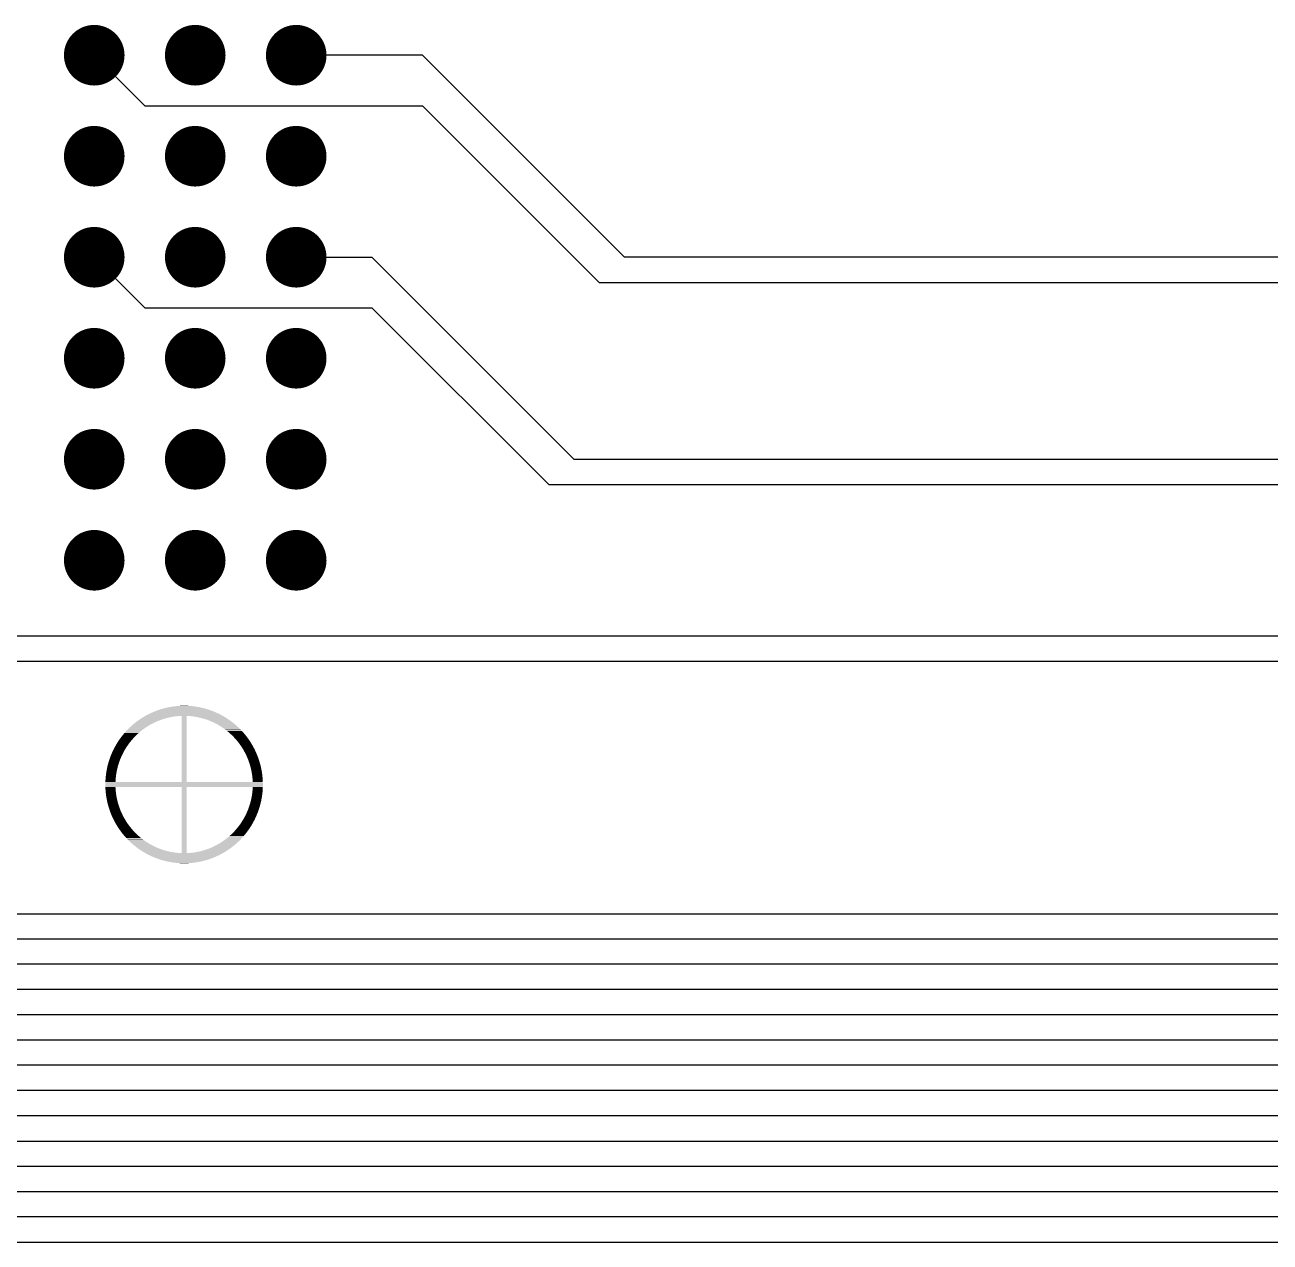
# Model space of a CAD drawing. Extents: x 295 to 953, y 10 to 290.
# Drawn here: x 578.36 to 609.67, y 103.99 to 134.6 of the extents above; entities that cross this region are included whole.
import ezdxf

# ---------------------------------------------------------------- set-up
doc = ezdxf.new("R2010")
doc.units = 0
doc.header["$LTSCALE"] = 5
doc.header["$MEASUREMENT"] = 0
doc.layers.get('0').update_dxf_attribs({"linetype": 'CONTINUOUS', "lineweight": 25})
doc.layers.add('DV-ABPB-A4_IN1', color=4, linetype='CONTINUOUS')

msp = doc.modelspace()

# ---------------------------------------------------------------- linework, layer by layer
at = {"color": 7, "const_width": 0.762}
for points in [[(579.719, 133.833, 1), (580.481, 133.833, 1)], [(582.259, 133.833, 1), (583.021, 133.833, 1)], [(584.799, 133.833, 1), (585.561, 133.833, 1)], [(579.719, 131.293, 1), (580.481, 131.293, 1)], [(582.259, 131.293, 1), (583.021, 131.293, 1)], [(584.799, 131.293, 1), (585.561, 131.293, 1)], [(579.719, 128.753, 1), (580.481, 128.753, 1)], [(582.259, 128.753, 1), (583.021, 128.753, 1)], [(584.799, 128.753, 1), (585.561, 128.753, 1)], [(579.719, 126.213, 1), (580.481, 126.213, 1)], [(582.259, 126.213, 1), (583.021, 126.213, 1)], [(584.799, 126.213, 1), (585.561, 126.213, 1)], [(579.719, 123.673, 1), (580.481, 123.673, 1)], [(582.259, 123.673, 1), (583.021, 123.673, 1)], [(584.799, 123.673, 1), (585.561, 123.673, 1)], [(579.719, 121.133, 1), (580.481, 121.133, 1)], [(582.259, 121.133, 1), (583.021, 121.133, 1)], [(584.799, 121.133, 1), (585.561, 121.133, 1)]]:
    msp.add_lwpolyline(points, format="xyb", close=True, dxfattribs=at)
at = {"color": 7}
for points in [[(581.985, 117.44), (582.042, 117.45), (582.735, 117.44), (582.679, 117.45)], [(582.042, 117.45), (582.047, 117.451), (582.679, 117.45), (582.673, 117.451)], [(582.047, 117.451), (582.105, 117.459), (582.673, 117.451), (582.616, 117.459)], [(582.105, 117.459), (582.11, 117.46), (582.616, 117.459), (582.61, 117.46)], [(582.11, 117.46), (582.168, 117.466), (582.61, 117.46), (582.553, 117.466)], [(582.168, 117.466), (582.173, 117.467), (582.553, 117.466), (582.546, 117.467)], [(582.173, 117.467), (582.232, 117.471), (582.546, 117.467), (582.49, 117.471)], [(582.232, 117.471), (582.236, 117.472), (582.49, 117.471), (582.482, 117.472)], [(582.236, 117.472), (582.296, 117.475), (582.482, 117.472), (582.427, 117.475)], [(582.296, 117.475), (582.3, 117.475), (582.427, 117.475), (582.416, 117.475)], [(582.3, 117.475), (582.363, 117.476), (582.416, 117.475), (582.363, 117.476)], [(581.23, 117.122), (581.255, 117.139), (581.782, 117.122), (581.831, 117.139)], [(581.255, 117.139), (581.281, 117.156), (581.831, 117.139), (581.888, 117.156)], [(581.281, 117.156), (581.283, 117.157), (581.888, 117.156), (581.893, 117.157)], [(581.283, 117.157), (581.305, 117.171), (581.893, 117.157), (581.945, 117.171)], [(581.305, 117.171), (581.326, 117.184), (581.945, 117.171), (582.003, 117.184)], [(581.326, 117.184), (581.337, 117.191), (582.003, 117.184), (582.036, 117.191)], [(581.337, 117.191), (581.345, 117.196), (582.036, 117.191), (582.061, 117.196)], [(581.345, 117.196), (581.361, 117.205), (582.061, 117.196), (582.12, 117.205)], [(581.361, 117.205), (581.373, 117.212), (582.12, 117.205), (582.179, 117.212)], [(581.373, 117.212), (581.382, 117.217), (582.179, 117.212), (582.238, 117.217)], [(581.382, 117.217), (581.388, 117.221), (582.238, 117.217), (582.297, 117.221)], [(581.388, 117.221), (581.392, 117.223), (583.333, 117.221), (583.329, 117.223)], [(581.392, 117.223), (581.442, 117.25), (583.329, 117.223), (583.279, 117.25)], [(581.442, 117.25), (581.447, 117.253), (583.279, 117.25), (583.273, 117.253)], [(581.447, 117.253), (581.499, 117.279), (583.273, 117.253), (583.222, 117.279)], [(581.499, 117.279), (581.504, 117.281), (583.222, 117.279), (583.216, 117.281)], [(581.504, 117.281), (581.557, 117.305), (583.216, 117.281), (583.164, 117.305)], [(581.557, 117.305), (581.562, 117.308), (583.164, 117.305), (583.159, 117.308)], [(581.562, 117.308), (581.615, 117.33), (583.159, 117.308), (583.106, 117.33)], [(581.615, 117.33), (581.62, 117.332), (583.106, 117.33), (583.1, 117.332)], [(581.62, 117.332), (581.674, 117.353), (583.1, 117.332), (583.047, 117.353)], [(581.674, 117.353), (581.68, 117.355), (583.047, 117.353), (583.041, 117.355)], [(581.68, 117.355), (581.734, 117.374), (583.041, 117.355), (582.987, 117.374)], [(581.734, 117.374), (581.739, 117.376), (582.987, 117.374), (582.981, 117.376)], [(581.739, 117.376), (581.795, 117.393), (582.981, 117.376), (582.926, 117.393)], [(581.795, 117.393), (581.8, 117.395), (582.926, 117.393), (582.92, 117.395)], [(581.8, 117.395), (581.856, 117.41), (582.92, 117.395), (582.865, 117.41)], [(581.856, 117.41), (581.861, 117.412), (582.865, 117.41), (582.859, 117.412)], [(581.861, 117.412), (581.917, 117.425), (582.859, 117.412), (582.804, 117.425)], [(581.917, 117.425), (581.923, 117.427), (582.804, 117.425), (582.797, 117.427)], [(581.923, 117.427), (581.979, 117.439), (582.797, 117.427), (582.742, 117.439)], [(581.979, 117.439), (581.985, 117.44), (582.742, 117.439), (582.735, 117.44)], [(582.297, 115.558), (582.297, 117.221), (582.424, 115.558), (582.424, 117.221)], [(582.44, 117.22), (582.424, 117.221), (583.334, 117.22), (583.333, 117.221)], [(582.462, 117.219), (582.44, 117.22), (583.336, 117.219), (583.334, 117.22)], [(582.521, 117.214), (582.462, 117.219), (583.344, 117.214), (583.336, 117.219)], [(582.58, 117.208), (582.521, 117.214), (583.355, 117.208), (583.344, 117.214)], [(582.639, 117.199), (582.58, 117.208), (583.37, 117.199), (583.355, 117.208)], [(582.697, 117.189), (582.639, 117.199), (583.388, 117.189), (583.37, 117.199)], [(582.701, 117.188), (582.697, 117.189), (583.389, 117.188), (583.388, 117.189)], [(582.755, 117.176), (582.701, 117.188), (583.408, 117.176), (583.389, 117.188)], [(582.813, 117.161), (582.755, 117.176), (583.431, 117.161), (583.408, 117.176)], [(582.839, 117.154), (582.813, 117.161), (583.443, 117.154), (583.431, 117.161)], [(582.869, 117.145), (582.839, 117.154), (583.456, 117.145), (583.443, 117.154)], [(582.926, 117.127), (582.869, 117.145), (583.483, 117.127), (583.456, 117.145)], [(580.861, 116.79), (580.895, 116.828), (581.218, 116.79), (581.263, 116.828)], [(580.895, 116.828), (580.897, 116.83), (581.263, 116.828), (581.265, 116.83)], [(580.897, 116.83), (580.93, 116.865), (581.265, 116.83), (581.309, 116.865)], [(580.93, 116.865), (580.94, 116.876), (581.309, 116.865), (581.324, 116.876)], [(580.94, 116.876), (580.965, 116.9), (581.324, 116.876), (581.357, 116.9)], [(580.965, 116.9), (580.985, 116.921), (581.357, 116.9), (581.387, 116.921)], [(580.985, 116.921), (580.999, 116.934), (581.387, 116.921), (581.406, 116.934)], [(580.999, 116.934), (581.032, 116.964), (581.406, 116.934), (581.453, 116.964)], [(581.032, 116.964), (581.034, 116.966), (581.453, 116.964), (581.456, 116.966)], [(581.034, 116.966), (581.068, 116.996), (581.456, 116.966), (581.507, 116.996)], [(581.068, 116.996), (581.079, 117.006), (581.507, 116.996), (581.525, 117.006)], [(581.079, 117.006), (581.102, 117.024), (581.525, 117.006), (581.559, 117.024)], [(581.102, 117.024), (581.128, 117.046), (581.559, 117.024), (581.602, 117.046)], [(581.128, 117.046), (581.135, 117.051), (581.602, 117.046), (581.612, 117.051)], [(581.135, 117.051), (581.167, 117.076), (581.612, 117.051), (581.665, 117.076)], [(581.167, 117.076), (581.179, 117.085), (581.665, 117.076), (581.687, 117.085)], [(581.179, 117.085), (581.198, 117.099), (581.687, 117.085), (581.72, 117.099)], [(581.198, 117.099), (581.227, 117.12), (581.72, 117.099), (581.775, 117.12)], [(581.227, 117.12), (581.23, 117.122), (581.775, 117.12), (581.782, 117.122)], [(582.948, 117.118), (582.926, 117.127), (583.495, 117.118), (583.483, 117.127)], [(582.981, 117.106), (582.948, 117.118), (583.512, 117.106), (583.495, 117.118)], [(583.036, 117.084), (582.981, 117.106), (583.543, 117.084), (583.512, 117.106)], [(583.042, 117.081), (583.036, 117.084), (583.547, 117.081), (583.543, 117.084)], [(583.09, 117.06), (583.042, 117.081), (583.574, 117.06), (583.547, 117.081)], [(583.126, 117.042), (583.09, 117.06), (583.597, 117.042), (583.574, 117.06)], [(583.144, 117.034), (583.126, 117.042), (583.607, 117.034), (583.597, 117.042)], [(583.196, 117.006), (583.144, 117.034), (583.641, 117.006), (583.607, 117.034)], [(583.203, 117.002), (583.196, 117.006), (583.646, 117.002), (583.641, 117.006)], [(583.247, 116.977), (583.203, 117.002), (583.675, 116.977), (583.646, 117.002)], [(583.274, 116.96), (583.247, 116.977), (583.693, 116.96), (583.675, 116.977)], [(583.298, 116.945), (583.274, 116.96), (583.709, 116.945), (583.693, 116.96)], [(583.34, 116.917), (583.298, 116.945), (583.74, 116.917), (583.709, 116.945)], [(583.347, 116.912), (583.34, 116.917), (583.744, 116.912), (583.74, 116.917)], [(583.395, 116.878), (583.347, 116.912), (583.779, 116.878), (583.744, 116.912)], [(583.402, 116.872), (583.395, 116.878), (583.785, 116.872), (583.779, 116.878)], [(583.442, 116.841), (583.402, 116.872), (583.813, 116.841), (583.785, 116.872)], [(583.461, 116.825), (583.442, 116.841), (583.828, 116.825), (583.813, 116.841)], [(583.487, 116.803), (583.461, 116.825), (583.847, 116.803), (583.828, 116.825)], [(580.642, 116.481), (580.669, 116.526), (580.943, 116.481), (580.975, 116.526)], [(580.669, 116.526), (580.671, 116.529), (580.975, 116.526), (580.977, 116.529)], [(580.671, 116.529), (580.7, 116.576), (580.977, 116.529), (581.014, 116.576)], [(580.7, 116.576), (580.703, 116.579), (581.014, 116.576), (581.016, 116.579)], [(580.703, 116.579), (580.731, 116.621), (581.016, 116.579), (581.051, 116.621)], [(580.731, 116.621), (580.738, 116.632), (581.051, 116.621), (581.061, 116.632)], [(580.738, 116.632), (580.763, 116.666), (581.061, 116.632), (581.091, 116.666)], [(580.763, 116.666), (580.775, 116.683), (581.091, 116.666), (581.108, 116.683)], [(580.775, 116.683), (580.795, 116.708), (581.108, 116.683), (581.132, 116.708)], [(580.795, 116.708), (580.814, 116.733), (581.132, 116.708), (581.157, 116.733)], [(580.814, 116.733), (580.828, 116.75), (581.157, 116.733), (581.174, 116.75)], [(580.828, 116.75), (580.855, 116.782), (581.174, 116.75), (581.21, 116.782)], [(580.855, 116.782), (580.861, 116.79), (581.21, 116.782), (581.218, 116.79)], [(583.516, 116.778), (583.487, 116.803), (583.87, 116.778), (583.847, 116.803)], [(583.531, 116.764), (583.516, 116.778), (583.881, 116.764), (583.87, 116.778)], [(583.568, 116.729), (583.531, 116.764), (583.91, 116.729), (583.881, 116.764)], [(583.574, 116.723), (583.568, 116.729), (583.914, 116.723), (583.91, 116.729)], [(583.616, 116.681), (583.574, 116.723), (583.947, 116.681), (583.914, 116.723)], [(583.618, 116.678), (583.616, 116.681), (583.949, 116.678), (583.947, 116.681)], [(583.656, 116.637), (583.618, 116.678), (583.979, 116.637), (583.949, 116.678)], [(583.664, 116.627), (583.656, 116.637), (583.986, 116.627), (583.979, 116.637)], [(583.694, 116.592), (583.664, 116.627), (584.01, 116.592), (583.986, 116.627)], [(583.708, 116.574), (583.694, 116.592), (584.021, 116.574), (584.01, 116.592)], [(583.731, 116.546), (583.708, 116.574), (584.039, 116.546), (584.021, 116.574)], [(583.749, 116.521), (583.731, 116.546), (584.055, 116.521), (584.039, 116.546)], [(583.766, 116.498), (583.749, 116.521), (584.068, 116.498), (584.055, 116.521)], [(580.503, 116.184), (580.519, 116.225), (580.777, 116.184), (580.795, 116.225)], [(580.519, 116.225), (580.526, 116.243), (580.795, 116.225), (580.804, 116.243)], [(580.526, 116.243), (580.541, 116.278), (580.804, 116.243), (580.821, 116.278)], [(580.541, 116.278), (580.551, 116.301), (580.821, 116.278), (580.833, 116.301)], [(580.551, 116.301), (580.564, 116.33), (580.833, 116.301), (580.849, 116.33)], [(580.564, 116.33), (580.578, 116.359), (580.849, 116.33), (580.865, 116.359)], [(580.578, 116.359), (580.589, 116.382), (580.865, 116.359), (580.878, 116.382)], [(580.589, 116.382), (580.606, 116.415), (580.878, 116.382), (580.899, 116.415)], [(580.606, 116.415), (580.615, 116.432), (580.899, 116.415), (580.91, 116.432)], [(580.615, 116.432), (580.637, 116.471), (580.91, 116.432), (580.936, 116.471)], [(580.637, 116.471), (580.642, 116.481), (580.936, 116.471), (580.943, 116.481)], [(583.788, 116.466), (583.766, 116.498), (584.087, 116.466), (584.068, 116.498)], [(583.8, 116.449), (583.788, 116.466), (584.096, 116.449), (584.087, 116.466)], [(583.825, 116.41), (583.8, 116.449), (584.117, 116.41), (584.096, 116.449)], [(583.832, 116.399), (583.825, 116.41), (584.123, 116.399), (584.117, 116.41)], [(583.859, 116.353), (583.832, 116.399), (584.146, 116.353), (584.123, 116.399)], [(583.862, 116.348), (583.859, 116.353), (584.148, 116.348), (584.146, 116.353)], [(583.89, 116.296), (583.862, 116.348), (584.172, 116.296), (584.148, 116.348)], [(583.917, 116.243), (583.89, 116.296), (584.194, 116.243), (584.172, 116.296)], [(583.92, 116.237), (583.917, 116.243), (584.197, 116.237), (584.194, 116.243)], [(583.942, 116.189), (583.92, 116.237), (584.215, 116.189), (584.197, 116.237)], [(580.417, 115.879), (580.419, 115.889), (580.677, 115.879), (580.679, 115.889)], [(580.419, 115.889), (580.43, 115.941), (580.679, 115.889), (580.692, 115.941)], [(580.43, 115.941), (580.431, 115.947), (580.692, 115.941), (580.693, 115.947)], [(580.431, 115.947), (580.445, 116.002), (580.693, 115.947), (580.709, 116.002)], [(580.445, 116.002), (580.446, 116.004), (580.709, 116.002), (580.71, 116.004)], [(580.446, 116.004), (580.462, 116.06), (580.71, 116.004), (580.728, 116.06)], [(580.462, 116.06), (580.463, 116.063), (580.728, 116.06), (580.73, 116.063)], [(580.463, 116.063), (580.479, 116.116), (580.73, 116.063), (580.749, 116.116)], [(580.479, 116.116), (580.482, 116.124), (580.749, 116.116), (580.752, 116.124)], [(580.482, 116.124), (580.498, 116.17), (580.752, 116.124), (580.771, 116.17)], [(580.498, 116.17), (580.503, 116.184), (580.771, 116.17), (580.777, 116.184)], [(583.946, 116.178), (583.942, 116.189), (584.22, 116.178), (584.215, 116.189)], [(583.964, 116.135), (583.946, 116.178), (584.235, 116.135), (584.22, 116.178)], [(583.971, 116.118), (583.964, 116.135), (584.241, 116.118), (584.235, 116.135)], [(583.985, 116.079), (583.971, 116.118), (584.253, 116.079), (584.241, 116.118)], [(583.993, 116.058), (583.985, 116.079), (584.26, 116.058), (584.253, 116.079)], [(584.005, 116.023), (583.993, 116.058), (584.269, 116.023), (584.26, 116.058)], [(584.013, 115.997), (584.005, 116.023), (584.277, 115.997), (584.269, 116.023)], [(584.022, 115.967), (584.013, 115.997), (584.284, 115.967), (584.277, 115.997)], [(584.03, 115.935), (584.022, 115.967), (584.292, 115.935), (584.284, 115.967)], [(584.037, 115.909), (584.03, 115.935), (584.297, 115.909), (584.292, 115.935)], [(584.045, 115.873), (584.037, 115.909), (584.305, 115.873), (584.297, 115.909)], [(580.38, 115.564), (580.382, 115.597), (580.635, 115.564), (580.636, 115.597)], [(580.382, 115.597), (580.384, 115.627), (580.636, 115.597), (580.638, 115.627)], [(580.384, 115.627), (580.386, 115.656), (580.638, 115.627), (580.641, 115.656)], [(580.386, 115.656), (580.389, 115.691), (580.641, 115.656), (580.645, 115.691)], [(580.389, 115.691), (580.392, 115.714), (580.645, 115.691), (580.647, 115.714)], [(580.392, 115.714), (580.396, 115.754), (580.647, 115.714), (580.653, 115.754)], [(580.396, 115.754), (580.399, 115.773), (580.653, 115.754), (580.656, 115.773)], [(580.399, 115.773), (580.405, 115.816), (580.656, 115.773), (580.664, 115.816)], [(580.405, 115.816), (580.408, 115.831), (580.664, 115.816), (580.666, 115.831)], [(580.408, 115.831), (580.417, 115.879), (580.666, 115.831), (580.677, 115.879)], [(584.05, 115.852), (584.045, 115.873), (584.309, 115.852), (584.305, 115.873)], [(584.058, 115.81), (584.05, 115.852), (584.316, 115.81), (584.309, 115.852)], [(584.061, 115.793), (584.058, 115.81), (584.319, 115.793), (584.316, 115.81)], [(584.069, 115.748), (584.061, 115.793), (584.325, 115.748), (584.319, 115.793)], [(584.071, 115.735), (584.069, 115.748), (584.327, 115.735), (584.325, 115.748)], [(584.077, 115.685), (584.071, 115.735), (584.332, 115.685), (584.327, 115.735)], [(584.078, 115.676), (584.077, 115.685), (584.333, 115.676), (584.332, 115.685)], [(584.083, 115.621), (584.078, 115.676), (584.337, 115.621), (584.333, 115.676)], [(584.083, 115.617), (584.083, 115.621), (584.338, 115.617), (584.337, 115.621)], [(584.086, 115.558), (584.083, 115.617), (584.34, 115.558), (584.338, 115.617)], [(580.379, 115.494), (580.38, 115.558), (584.341, 115.494), (584.34, 115.558)], [(580.38, 115.431), (580.379, 115.494), (584.34, 115.431), (584.341, 115.494)], [(580.38, 115.558), (580.38, 115.564), (580.634, 115.558), (580.635, 115.564)], [(580.383, 115.372), (580.38, 115.431), (580.637, 115.372), (580.634, 115.431)], [(580.383, 115.368), (580.383, 115.372), (580.638, 115.368), (580.637, 115.372)], [(580.388, 115.313), (580.383, 115.368), (580.643, 115.313), (580.638, 115.368)], [(580.388, 115.304), (580.388, 115.313), (580.644, 115.304), (580.643, 115.313)], [(580.394, 115.254), (580.388, 115.304), (580.65, 115.254), (580.644, 115.304)], [(580.395, 115.241), (580.394, 115.254), (580.652, 115.241), (580.65, 115.254)], [(582.297, 113.768), (582.297, 115.431), (582.424, 113.768), (582.424, 115.431)], [(584.068, 115.235), (584.073, 115.275), (584.324, 115.235), (584.329, 115.275)], [(584.073, 115.275), (584.076, 115.298), (584.329, 115.275), (584.332, 115.298)], [(584.076, 115.298), (584.08, 115.333), (584.332, 115.298), (584.335, 115.333)], [(584.08, 115.333), (584.082, 115.362), (584.335, 115.333), (584.337, 115.362)], [(584.082, 115.362), (584.084, 115.392), (584.337, 115.362), (584.339, 115.392)], [(584.084, 115.392), (584.086, 115.425), (584.339, 115.392), (584.34, 115.425)], [(584.086, 115.425), (584.086, 115.431), (584.34, 115.425), (584.34, 115.431)], [(580.402, 115.196), (580.395, 115.241), (580.659, 115.196), (580.652, 115.241)], [(580.404, 115.179), (580.402, 115.196), (580.662, 115.179), (580.659, 115.196)], [(580.412, 115.137), (580.404, 115.179), (580.67, 115.137), (580.662, 115.179)], [(580.416, 115.116), (580.412, 115.137), (580.675, 115.116), (580.67, 115.137)], [(580.423, 115.08), (580.416, 115.116), (580.684, 115.08), (580.675, 115.116)], [(580.429, 115.054), (580.423, 115.08), (580.69, 115.054), (580.684, 115.08)], [(580.436, 115.022), (580.429, 115.054), (580.699, 115.022), (580.69, 115.054)], [(580.444, 114.992), (580.436, 115.022), (580.708, 114.992), (580.699, 115.022)], [(580.451, 114.966), (580.444, 114.992), (580.716, 114.966), (580.708, 114.992)], [(580.461, 114.931), (580.451, 114.966), (580.728, 114.931), (580.716, 114.966)], [(583.992, 114.929), (584.011, 114.985), (584.259, 114.929), (584.275, 114.985)], [(584.011, 114.987), (584.027, 115.042), (584.275, 114.987), (584.289, 115.042)], [(584.011, 114.985), (584.011, 114.987), (584.275, 114.985), (584.275, 114.987)], [(584.027, 115.042), (584.029, 115.048), (584.289, 115.042), (584.291, 115.048)], [(584.029, 115.048), (584.042, 115.1), (584.291, 115.048), (584.302, 115.1)], [(584.042, 115.1), (584.044, 115.11), (584.302, 115.1), (584.304, 115.11)], [(584.044, 115.11), (584.054, 115.158), (584.304, 115.11), (584.312, 115.158)], [(584.054, 115.158), (584.057, 115.173), (584.312, 115.158), (584.315, 115.173)], [(584.057, 115.173), (584.065, 115.216), (584.315, 115.173), (584.322, 115.216)], [(584.065, 115.216), (584.068, 115.235), (584.322, 115.216), (584.324, 115.235)], [(580.468, 114.91), (580.461, 114.931), (580.735, 114.91), (580.728, 114.931)], [(580.48, 114.871), (580.468, 114.91), (580.75, 114.871), (580.735, 114.91)], [(580.486, 114.854), (580.48, 114.871), (580.756, 114.854), (580.75, 114.871)], [(580.501, 114.811), (580.486, 114.854), (580.774, 114.811), (580.756, 114.854)], [(580.505, 114.8), (580.501, 114.811), (580.779, 114.8), (580.774, 114.811)], [(580.524, 114.752), (580.505, 114.8), (580.801, 114.752), (580.779, 114.8)], [(580.526, 114.746), (580.524, 114.752), (580.804, 114.746), (580.801, 114.752)], [(580.548, 114.693), (580.526, 114.746), (580.83, 114.693), (580.804, 114.746)], [(580.573, 114.641), (580.549, 114.693), (580.859, 114.641), (580.83, 114.693)], [(580.575, 114.636), (580.573, 114.641), (580.862, 114.636), (580.859, 114.641)], [(580.598, 114.59), (580.575, 114.636), (580.889, 114.59), (580.862, 114.636)], [(583.842, 114.607), (583.855, 114.63), (584.132, 114.607), (584.143, 114.63)], [(583.855, 114.63), (583.872, 114.659), (584.143, 114.63), (584.156, 114.659)], [(583.872, 114.659), (583.887, 114.688), (584.156, 114.659), (584.17, 114.688)], [(583.887, 114.688), (583.9, 114.711), (584.17, 114.688), (584.18, 114.711)], [(583.9, 114.711), (583.917, 114.746), (584.18, 114.711), (584.195, 114.746)], [(583.917, 114.746), (583.926, 114.764), (584.195, 114.746), (584.202, 114.764)], [(583.926, 114.764), (583.944, 114.805), (584.202, 114.764), (584.218, 114.805)], [(583.944, 114.805), (583.95, 114.819), (584.218, 114.805), (584.222, 114.819)], [(583.95, 114.819), (583.969, 114.865), (584.222, 114.819), (584.239, 114.865)], [(583.969, 114.865), (583.972, 114.873), (584.239, 114.865), (584.242, 114.873)], [(583.972, 114.873), (583.991, 114.926), (584.242, 114.873), (584.258, 114.926)], [(583.991, 114.926), (583.992, 114.929), (584.258, 114.926), (584.259, 114.929)], [(580.603, 114.579), (580.598, 114.59), (580.896, 114.579), (580.889, 114.59)], [(580.624, 114.54), (580.603, 114.579), (580.921, 114.54), (580.896, 114.579)], [(580.634, 114.523), (580.624, 114.54), (580.932, 114.523), (580.921, 114.54)], [(580.652, 114.491), (580.634, 114.523), (580.954, 114.491), (580.932, 114.523)], [(580.666, 114.468), (580.652, 114.491), (580.971, 114.468), (580.954, 114.491)], [(580.681, 114.443), (580.666, 114.468), (580.99, 114.443), (580.971, 114.468)], [(580.699, 114.415), (580.681, 114.443), (581.013, 114.415), (580.99, 114.443)], [(580.711, 114.397), (580.699, 114.415), (581.027, 114.397), (581.013, 114.415)], [(580.735, 114.362), (580.711, 114.397), (581.056, 114.362), (581.027, 114.397)], [(580.742, 114.352), (580.735, 114.362), (581.065, 114.352), (581.056, 114.362)], [(580.772, 114.311), (580.742, 114.352), (581.103, 114.311), (581.065, 114.352)], [(583.613, 114.306), (583.63, 114.323), (583.945, 114.306), (583.958, 114.323)], [(583.63, 114.323), (583.66, 114.357), (583.958, 114.323), (583.982, 114.357)], [(583.66, 114.357), (583.669, 114.368), (583.982, 114.357), (583.99, 114.368)], [(583.669, 114.368), (583.704, 114.41), (583.99, 114.368), (584.018, 114.41)], [(583.704, 114.41), (583.707, 114.413), (584.018, 114.41), (584.02, 114.413)], [(583.707, 114.413), (583.743, 114.46), (584.02, 114.413), (584.05, 114.46)], [(583.743, 114.46), (583.746, 114.463), (584.05, 114.46), (584.052, 114.463)], [(583.746, 114.463), (583.778, 114.508), (584.052, 114.463), (584.078, 114.508)], [(583.778, 114.508), (583.785, 114.518), (584.078, 114.508), (584.084, 114.518)], [(583.785, 114.518), (583.811, 114.557), (584.084, 114.518), (584.106, 114.557)], [(583.811, 114.557), (583.821, 114.574), (584.106, 114.557), (584.114, 114.574)], [(583.821, 114.574), (583.842, 114.607), (584.114, 114.574), (584.132, 114.607)], [(580.774, 114.308), (580.772, 114.311), (581.105, 114.308), (581.103, 114.311)], [(580.806, 114.266), (580.774, 114.308), (581.146, 114.266), (581.105, 114.308)], [(580.811, 114.26), (580.806, 114.266), (581.152, 114.26), (581.146, 114.266)], [(580.84, 114.225), (580.811, 114.26), (581.189, 114.225), (581.152, 114.26)], [(580.851, 114.211), (580.84, 114.225), (581.205, 114.211), (581.189, 114.225)], [(580.873, 114.186), (580.851, 114.211), (581.233, 114.186), (581.205, 114.211)], [(580.893, 114.164), (580.873, 114.186), (581.26, 114.164), (581.233, 114.186)], [(580.908, 114.148), (580.893, 114.164), (581.279, 114.148), (581.26, 114.164)], [(580.936, 114.117), (580.908, 114.148), (581.318, 114.117), (581.279, 114.148)], [(580.942, 114.111), (580.936, 114.117), (581.326, 114.111), (581.318, 114.117)], [(580.977, 114.077), (580.942, 114.111), (581.374, 114.077), (581.326, 114.111)], [(580.981, 114.072), (580.977, 114.077), (581.38, 114.072), (581.374, 114.077)], [(581.011, 114.044), (580.981, 114.072), (581.423, 114.044), (581.38, 114.072)], [(581.027, 114.029), (581.011, 114.044), (581.447, 114.029), (581.423, 114.044)], [(581.046, 114.012), (581.027, 114.029), (581.473, 114.012), (581.447, 114.029)], [(581.075, 113.987), (581.046, 114.012), (581.518, 113.987), (581.473, 114.012)], [(583.214, 113.993), (583.265, 114.023), (583.653, 113.993), (583.687, 114.023)], [(583.265, 114.023), (583.268, 114.025), (583.687, 114.023), (583.689, 114.025)], [(583.268, 114.025), (583.315, 114.055), (583.689, 114.025), (583.721, 114.055)], [(583.315, 114.055), (583.334, 114.068), (583.721, 114.055), (583.735, 114.068)], [(583.334, 114.068), (583.364, 114.089), (583.735, 114.068), (583.756, 114.089)], [(583.364, 114.089), (583.397, 114.113), (583.756, 114.089), (583.78, 114.113)], [(583.397, 114.113), (583.411, 114.124), (583.78, 114.113), (583.791, 114.124)], [(583.411, 114.124), (583.456, 114.159), (583.791, 114.124), (583.824, 114.159)], [(583.456, 114.159), (583.458, 114.161), (583.824, 114.159), (583.825, 114.161)], [(583.458, 114.161), (583.503, 114.199), (583.825, 114.161), (583.859, 114.199)], [(583.503, 114.199), (583.511, 114.207), (583.859, 114.199), (583.866, 114.207)], [(583.511, 114.207), (583.547, 114.239), (583.866, 114.207), (583.893, 114.239)], [(583.547, 114.239), (583.563, 114.256), (583.893, 114.239), (583.906, 114.256)], [(583.563, 114.256), (583.589, 114.281), (583.906, 114.256), (583.926, 114.281)], [(583.589, 114.281), (583.613, 114.306), (583.926, 114.281), (583.945, 114.306)], [(581.08, 113.983), (581.075, 113.987), (581.525, 113.983), (581.518, 113.987)], [(581.113, 113.955), (581.08, 113.983), (581.577, 113.955), (581.525, 113.983)], [(581.124, 113.947), (581.113, 113.955), (581.594, 113.947), (581.577, 113.955)], [(581.146, 113.929), (581.124, 113.947), (581.63, 113.929), (581.594, 113.947)], [(581.174, 113.908), (581.146, 113.929), (581.678, 113.908), (581.63, 113.929)], [(581.178, 113.905), (581.174, 113.908), (581.684, 113.905), (581.678, 113.908)], [(581.208, 113.883), (581.178, 113.905), (581.739, 113.883), (581.684, 113.905)], [(581.225, 113.871), (581.208, 113.883), (581.773, 113.871), (581.739, 113.883)], [(581.237, 113.862), (581.225, 113.871), (581.795, 113.862), (581.773, 113.871)], [(581.265, 113.844), (581.237, 113.862), (581.851, 113.844), (581.795, 113.862)], [(581.278, 113.835), (581.265, 113.844), (581.882, 113.835), (581.851, 113.844)], [(581.29, 113.828), (581.278, 113.835), (581.908, 113.828), (581.882, 113.835)], [(581.313, 113.813), (581.29, 113.828), (581.965, 113.813), (581.908, 113.828)], [(581.332, 113.801), (581.313, 113.813), (582.02, 113.801), (581.965, 113.813)], [(581.333, 113.8), (581.332, 113.801), (582.023, 113.8), (582.02, 113.801)], [(581.351, 113.79), (581.333, 113.8), (582.082, 113.79), (582.023, 113.8)], [(581.366, 113.781), (581.351, 113.79), (582.14, 113.781), (582.082, 113.79)], [(581.377, 113.775), (581.366, 113.781), (582.199, 113.775), (582.14, 113.781)], [(581.384, 113.77), (581.377, 113.775), (582.258, 113.77), (582.199, 113.775)], [(581.386, 113.769), (581.384, 113.77), (582.281, 113.769), (582.258, 113.77)], [(581.388, 113.768), (581.386, 113.769), (582.297, 113.768), (582.281, 113.769)], [(581.392, 113.766), (581.388, 113.768), (583.329, 113.766), (583.333, 113.768)], [(581.442, 113.739), (581.392, 113.766), (583.278, 113.739), (583.329, 113.766)], [(581.448, 113.736), (581.442, 113.739), (583.273, 113.736), (583.278, 113.739)], [(581.499, 113.71), (581.448, 113.736), (583.222, 113.71), (583.273, 113.736)], [(581.504, 113.708), (581.499, 113.71), (583.216, 113.708), (583.222, 113.71)], [(581.556, 113.684), (581.504, 113.708), (583.164, 113.684), (583.216, 113.708)], [(582.424, 113.768), (582.483, 113.772), (583.333, 113.768), (583.338, 113.772)], [(582.483, 113.772), (582.542, 113.777), (583.338, 113.772), (583.347, 113.777)], [(582.542, 113.777), (582.601, 113.784), (583.347, 113.777), (583.36, 113.784)], [(582.601, 113.784), (582.659, 113.793), (583.36, 113.784), (583.376, 113.793)], [(582.659, 113.793), (582.684, 113.798), (583.376, 113.793), (583.384, 113.798)], [(582.684, 113.798), (582.717, 113.805), (583.384, 113.798), (583.394, 113.805)], [(582.717, 113.805), (582.775, 113.818), (583.394, 113.805), (583.415, 113.818)], [(582.775, 113.818), (582.828, 113.832), (583.415, 113.818), (583.438, 113.832)], [(582.828, 113.832), (582.832, 113.833), (583.438, 113.832), (583.44, 113.833)], [(582.832, 113.833), (582.889, 113.85), (583.44, 113.833), (583.465, 113.85)], [(582.889, 113.85), (582.939, 113.867), (583.465, 113.85), (583.49, 113.867)], [(582.939, 113.867), (582.945, 113.869), (583.49, 113.867), (583.493, 113.869)], [(582.945, 113.869), (583.001, 113.89), (583.493, 113.869), (583.523, 113.89)], [(583.001, 113.89), (583.034, 113.904), (583.523, 113.89), (583.542, 113.904)], [(583.034, 113.904), (583.055, 113.913), (583.542, 113.904), (583.554, 113.913)], [(583.055, 113.913), (583.109, 113.938), (583.554, 113.913), (583.586, 113.938)], [(583.109, 113.938), (583.119, 113.943), (583.586, 113.938), (583.592, 113.943)], [(583.119, 113.943), (583.162, 113.965), (583.592, 113.943), (583.619, 113.965)], [(583.162, 113.965), (583.196, 113.983), (583.619, 113.965), (583.641, 113.983)], [(583.196, 113.983), (583.214, 113.993), (583.641, 113.983), (583.653, 113.993)], [(581.562, 113.681), (581.556, 113.684), (583.159, 113.681), (583.164, 113.684)], [(581.615, 113.659), (581.562, 113.681), (583.106, 113.659), (583.159, 113.681)], [(581.621, 113.657), (581.615, 113.659), (583.1, 113.657), (583.106, 113.659)], [(581.674, 113.636), (581.621, 113.657), (583.046, 113.636), (583.1, 113.657)], [(581.68, 113.634), (581.674, 113.636), (583.041, 113.634), (583.046, 113.636)], [(581.734, 113.615), (581.68, 113.634), (582.987, 113.615), (583.041, 113.634)], [(581.74, 113.613), (581.734, 113.615), (582.981, 113.613), (582.987, 113.615)], [(581.794, 113.596), (581.74, 113.613), (582.926, 113.596), (582.981, 113.613)], [(581.8, 113.594), (581.794, 113.596), (582.921, 113.594), (582.926, 113.596)], [(581.855, 113.579), (581.8, 113.594), (582.865, 113.579), (582.921, 113.594)], [(581.862, 113.577), (581.855, 113.579), (582.859, 113.577), (582.865, 113.579)], [(581.917, 113.564), (581.862, 113.577), (582.803, 113.564), (582.859, 113.577)], [(581.923, 113.562), (581.917, 113.564), (582.798, 113.562), (582.803, 113.564)], [(581.979, 113.55), (581.923, 113.562), (582.741, 113.55), (582.798, 113.562)], [(581.985, 113.549), (581.979, 113.55), (582.736, 113.549), (582.741, 113.55)], [(582.041, 113.539), (581.985, 113.549), (582.679, 113.539), (582.736, 113.549)], [(582.048, 113.538), (582.041, 113.539), (582.673, 113.538), (582.679, 113.539)], [(582.104, 113.53), (582.048, 113.538), (582.616, 113.53), (582.673, 113.538)], [(582.111, 113.529), (582.104, 113.53), (582.61, 113.529), (582.616, 113.53)], [(582.167, 113.523), (582.111, 113.529), (582.553, 113.523), (582.61, 113.529)], [(582.174, 113.522), (582.167, 113.523), (582.547, 113.522), (582.553, 113.523)], [(582.23, 113.518), (582.174, 113.522), (582.489, 113.518), (582.547, 113.522)], [(582.238, 113.517), (582.23, 113.518), (582.484, 113.517), (582.489, 113.518)], [(582.294, 113.514), (582.238, 113.517), (582.425, 113.514), (582.484, 113.517)], [(582.305, 113.514), (582.294, 113.514), (582.421, 113.514), (582.425, 113.514)], [(582.357, 113.513), (582.305, 113.514), (582.357, 113.513), (582.421, 113.514)]]:
    msp.add_solid(points, dxfattribs=at)
at = {"layer": 'DV-ABPB-A4_IN1', "color": 7}
for p, q in [((580.1, 133.833), (581.37, 132.563)), ((588.355, 133.833), (585.18, 133.833)), ((593.435, 128.753), (588.355, 133.833)), ((581.37, 132.563), (588.355, 132.563)), ((588.355, 132.563), (592.8, 128.118)), ((580.1, 128.753), (581.37, 127.483)), ((585.18, 128.753), (587.085, 128.753)), ((587.085, 128.753), (592.165, 123.673)), ((625.82, 128.753), (593.435, 128.753)), ((592.8, 128.118), (625.185, 128.118)), ((581.37, 127.483), (587.085, 127.483)), ((587.085, 127.483), (591.53, 123.038)), ((592.165, 123.673), (651.855, 123.673)), ((591.53, 123.038), (655.665, 123.038)), ((627.09, 119.228), (569.305, 119.228)), ((567.4, 118.593), (627.725, 118.593)), ((531.205, 112.243), (622.645, 112.243)), ((623.28, 111.608), (530.57, 111.608)), ((710.275, 110.973), (529.935, 110.973)), ((710.91, 110.338), (529.3, 110.338)), ((711.545, 109.703), (528.665, 109.703)), ((712.18, 109.068), (528.03, 109.068)), ((712.815, 108.433), (527.395, 108.433)), ((713.45, 107.798), (526.76, 107.798)), ((714.085, 107.163), (526.125, 107.163)), ((525.49, 106.528), (714.72, 106.528)), ((715.355, 105.893), (524.855, 105.893)), ((514.06, 105.258), (715.99, 105.258)), ((727.42, 104.623), (513.425, 104.623)), ((512.79, 103.988), (738.85, 103.988))]:
    msp.add_line(p, q, dxfattribs=at)

doc.saveas('drawing.dxf')
